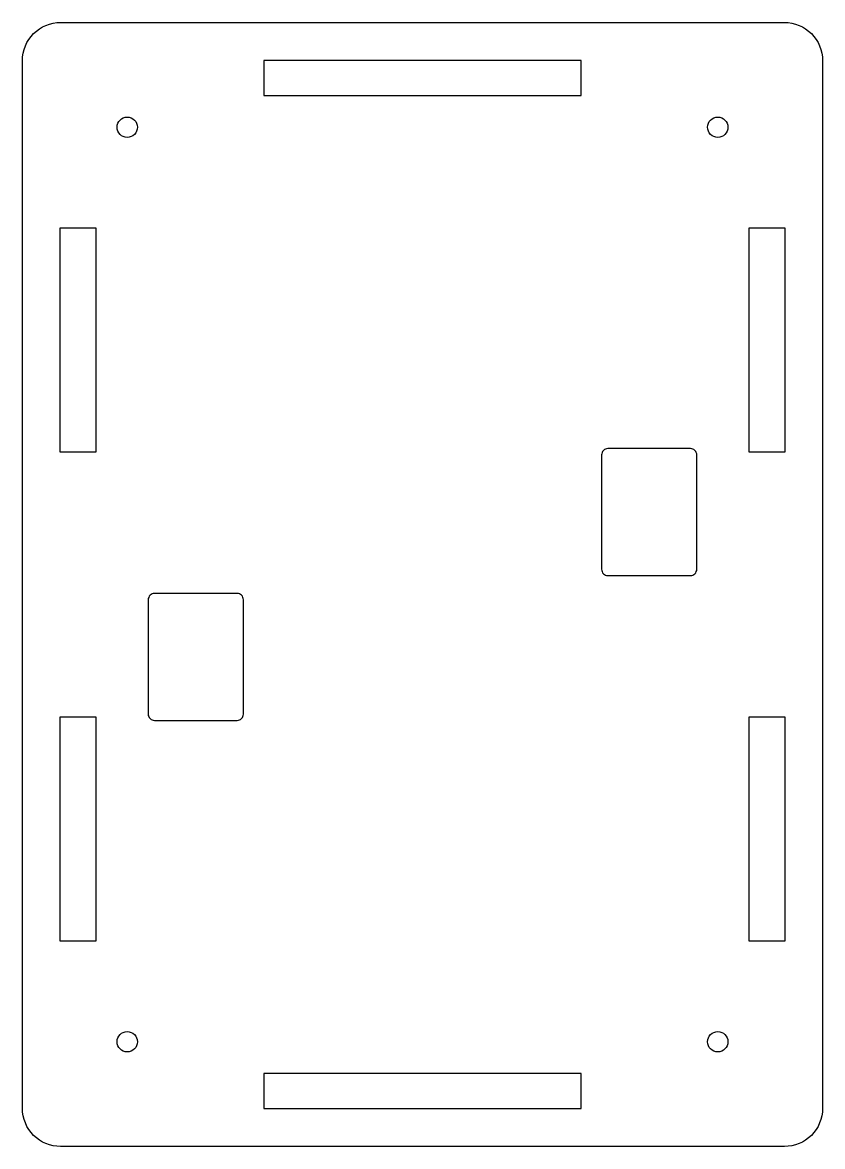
# Model space of a CAD drawing. Header units: millimetres. Extents: x -168 to -42, y -51 to 126.
import ezdxf

# ---------------------------------------------------------------- set-up
doc = ezdxf.new("R2010")
doc.units = ezdxf.units.MM
doc.layers.get('0').update_dxf_attribs({"linetype": 'CONTINUOUS'})

msp = doc.modelspace()

# ---------------------------------------------------------------- linework, layer by layer
for points in [[(-42, -45.37, -0.414214), (-48, -51.37), (-162, -51.37, -0.414214), (-168, -45.37), (-168, 119.63, -0.414214), (-162, 125.63), (-48, 125.63, -0.414214), (-42, 119.63)], [(-62.8, 58.53), (-75.8, 58.53, 0.414214), (-76.8, 57.53), (-76.8, 39.53, 0.414214), (-75.8, 38.53), (-62.8, 38.53, 0.414214), (-61.8, 39.53), (-61.8, 57.53, 0.414214)], [(-134.2, 35.72), (-147.2, 35.72, 0.414214), (-148.2, 34.72), (-148.2, 16.72, 0.414214), (-147.2, 15.72), (-134.2, 15.72, 0.414214), (-133.2, 16.72), (-133.2, 34.72, 0.414214)]]:
    msp.add_lwpolyline(points, format="xyb", close=True)
for points in [[(-130, 119.63), (-130, 114.13), (-80, 114.13), (-80, 119.63)], [(-156.4, 93.23), (-162.1, 93.23), (-162.1, 58.03), (-156.4, 58.03)], [(-47.9, 93.23), (-53.6, 93.23), (-53.6, 58.03), (-47.9, 58.03)], [(-156.4, 16.23), (-162.1, 16.23), (-162.1, -18.97), (-156.4, -18.97)], [(-47.9, 16.23), (-53.6, 16.23), (-53.6, -18.97), (-47.9, -18.97)], [(-130, -39.87), (-130, -45.37), (-80, -45.37), (-80, -39.87)]]:
    msp.add_lwpolyline(points, close=True)
for centre in [(-151.5, 109.13), (-58.5, 109.13), (-151.5, -34.87), (-58.5, -34.87)]:
    msp.add_circle(centre, 1.6)

doc.saveas('drawing.dxf')
